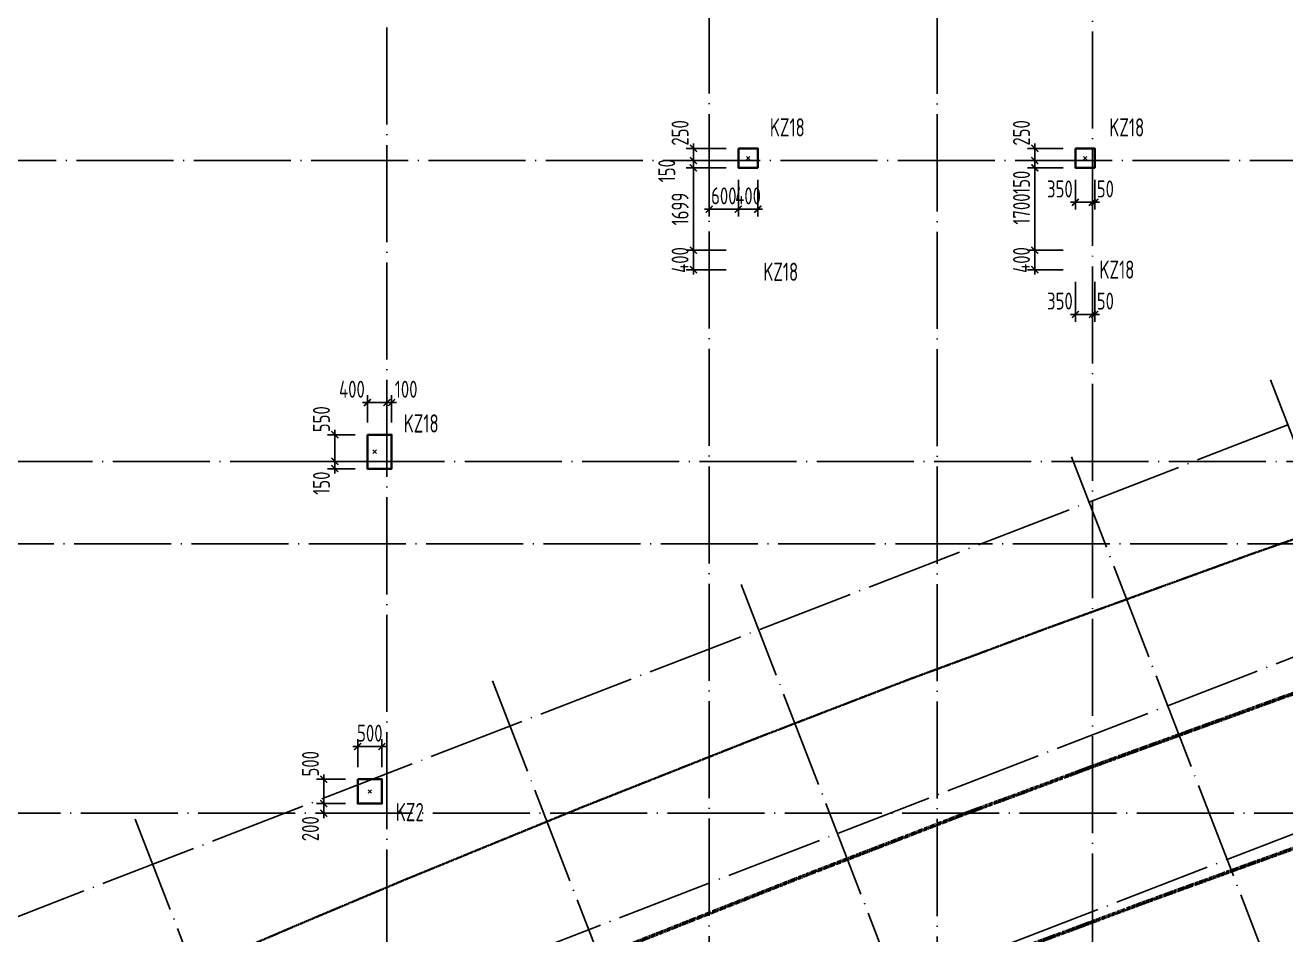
# Model space of a CAD drawing. Header units: millimetres. Extents: x 1089227 to 13101469, y 618865 to 10240562.
# Drawn here: x 1818729 to 1844725, y 4851908 to 4870650 of the extents above; entities that cross this region are included whole.
import ezdxf

# ---------------------------------------------------------------- set-up
doc = ezdxf.new("R2010")
doc.units = ezdxf.units.MM
doc.header["$LTSCALE"] = 1000
doc.header["$PDMODE"] = 3
doc.header["$PDSIZE"] = 200
for name, pattern in [('A09-G-CTRL-用地红线+建筑退线_设计区$0$A02-G-MAIN-用地红线+退线_设计区$0$Redline1', [20, 10, -2, 2, -2, 2, -2]), ('A09-G-CTRL-用地红线+建筑退线_设计区$0$Controlline1', [12.8, 8, -1.6, 1.6, -1.6]), ('DOTE', [2.42, 2, -0.2, 0.02, -0.2])]:
    doc.linetypes.add(name, pattern=pattern)
doc.layers.get('0').update_dxf_attribs({"linetype": 'CONTINUOUS'})
doc.layers.get('Defpoints').update_dxf_attribs({"linetype": 'CONTINUOUS'})
for name, color, linetype, lineweight in [('A09-G-CTRL-用地红线+建筑退线_设计区$0$Z-REDL(用地红线)', 10, 'CONTINUOUS', 60), ('A09-G-CTRL-用地红线+建筑退线_设计区$0$Z-REDL-CTRL(建筑控制线)', 40, 'CONTINUOUS', 35), ('S-COLU', 30, 'CONTINUOUS', 0)]:
    doc.layers.add(name, color=color, linetype=linetype, lineweight=lineweight)
for name, color, linetype in [('COLU_DIM', 3, 'CONTINUOUS'), ('COLU_NUM', 7, 'CONTINUOUS'), ('DOTE', 1, 'DOTE'), ('单形心', 4, 'CONTINUOUS')]:
    doc.layers.add(name, color=color, linetype=linetype)
doc.styles.add('TSSD_Dimension', font='tssdeng.shx', dxfattribs={"width": 0.75, "bigfont": 'Hztxt.shx'})
doc.styles.add('TSSD_Label', font='Tssdeng.shx', dxfattribs={"width": 0.7, "bigfont": 'hztxt.shx'})
doc.dimstyles.new('TSSD_100_100', dxfattribs={"dimtxt": 350, "dimasz": 100, "dimexe": 150, "dimexo": 250, "dimgap": 100, "dimtad": 1, "dimdec": 0, "dimzin": 0, "dimdsep": 46, "dimtxsty": 'TSSD_Dimension', "dimblk": 'ARCHTICK', "dimblk1": 'ARCHTICK', "dimblk2": 'ARCHTICK', "dimcen": 0, "dimdle": 100, "dimclrt": 7, "dimadec": 0, "dimazin": 0, "dimtfac": 1, "dimtdec": 0, "dimtix": 1, "dimtmove": 2, "dimatfit": 3, "dimfxl": 0, "dimtolj": 1, "dimtzin": 0, "dimarcsym": 0})

# ---------------------------------------------------------------- blocks, each defined once
blk = doc.blocks.new('0323最综用地红线')
at = {"layer": 'A09-G-CTRL-用地红线+建筑退线_设计区$0$Z-REDL(用地红线)', "color": 1, "linetype": 'A09-G-CTRL-用地红线+建筑退线_设计区$0$A02-G-MAIN-用地红线+退线_设计区$0$Redline1', "ltscale": 0.0005}
for points in [[(8280157, 3568569), (8275964, 3567048), (8274556, 3566523), (8273205, 3566025), (8270070, 3564818), (8266571, 3563433), (8263002, 3561973), (8260895, 3561087), (8257352, 3559569), (8254627, 3558352), (8253305, 3557764), (8251676, 3557016), (8250524, 3556489), (8248083, 3555335), (8245578, 3554136), (8242462, 3552635), (8240680, 3551729), (8238603, 3550670), (8236205, 3549403), (8231326, 3546785), (8229113, 3545554), (8225142, 3543308), (8218714, 3539520), (8216843, 3538379)], [(8279152, 3571396), (8274929, 3569864), (8273513, 3569336), (8272147, 3568833), (8268979, 3567612), (8265451, 3566216), (8261852, 3564744), (8259722, 3563848), (8256150, 3562317), (8253406, 3561092), (8252070, 3560498), (8250426, 3559743), (8249259, 3559209), (8246794, 3558044), (8244279, 3556840), (8241132, 3555324), (8239320, 3554403), (8237220, 3553333), (8234794, 3552051), (8229888, 3549418), (8227645, 3548171), (8223641, 3545906)]]:
    blk.add_lwpolyline(points, dxfattribs=at)
at = {"layer": 'A09-G-CTRL-用地红线+建筑退线_设计区$0$Z-REDL-CTRL(建筑控制线)', "linetype": 'A09-G-CTRL-用地红线+建筑退线_设计区$0$Controlline1', "ltscale": 0.0005, "flags": 128}
blk.add_lwpolyline([(8299567, 3686108), (8326626, 3675265), (8336400, 3687495), (8338983, 3690878), (8341712, 3688883), (8341724, 3688834), (8348492, 3681996), (8336495, 3657264), (8335815, 3655857), (8334921, 3653765), (8334408, 3652495), (8333554, 3650188), (8332762, 3647815), (8332296, 3646270), (8331866, 3644682), (8331460, 3643007), (8331063, 3641145), (8330737, 3639422), (8330293, 3636480), (8330017, 3634043), (8329761, 3630317), (8329732, 3627942), (8329763, 3625708), (8329928, 3622644), (8330113, 3620704), (8330325, 3618642), (8330653, 3615645), (8331572, 3606971), (8333151, 3600656), (8334420, 3595620), (8335099, 3592902), (8332162, 3588340), (8329462, 3587873), (8325135, 3587049), (8322510, 3586515), (8319525, 3585891), (8317926, 3585544), (8316578, 3585249), (8315535, 3585011), (8313300, 3584499), (8310791, 3583894), (8309251, 3583537), (8305740, 3582637), (8303918, 3582156), (8302104, 3581668), (8299703, 3581012), (8297227, 3580315), (8295056, 3579682), (8292998, 3579074), (8290643, 3578358), (8288572, 3577710), (8287591, 3577398), (8286161, 3576940), (8284503, 3576401), (8282624, 3575767), (8281086, 3575247), (8278146, 3574222), (8273894, 3572680), (8272471, 3572149), (8271089, 3571640), (8267888, 3570407), (8264331, 3569000), (8260702, 3567515), (8258549, 3566609), (8254947, 3565066), (8252185, 3563832), (8250834, 3563232), (8249176, 3562470), (8247994, 3561930), (8245505, 3560754), (8242980, 3559544), (8239801, 3558013), (8237959, 3557076), (8235838, 3555996), (8233384, 3554698), (8228450, 3552051), (8226178, 3550787), (8222141, 3548504), (8215629, 3544667), (8213710, 3543497), (8193657, 3531175), (8180322, 3522990), (8166408, 3514440), (8156991, 3508658), (8151138, 3505062), (8142685, 3507267), (8121171, 3545747), (8120724, 3546549), (8120233, 3547383), (8119272, 3548967), (8118108, 3550752), (8117067, 3552244), (8115806, 3553970), (8115672, 3554140), (8146431, 3575790), (8162146, 3587599), (8162295, 3588125), (8199863, 3615253), (8204215, 3618404), (8231584, 3638167), (8260590, 3655826), (8295376, 3680010)], close=True, dxfattribs=at)
blk = doc.blocks.new('裙房轴网260428')
at = {"layer": 'DOTE', "color": 16, "linetype": 'DOTE'}
for p, q in [((-63900, 137981.8), (-63900, -1000)), ((-75250, 137349.7), (-75250, -1000)), ((-60700, 137269.1), (-60700, -1000)), ((-68600, 130728.4), (-68600, -1000)), ((-110690, 42650), (-1866, 42650)), ((-57027.3, 38133.1), (-48587.8, 16308.1)), ((-103674.5, 19022.9), (-55734, 37561.1)), ((-92999.5, 36450), (-43972.1, 36450)), ((-61131.2, 36546.2), (-52691.6, 14721.1)), ((-110738.7, 34750), (-43972.1, 34750)), ((-67939.9, 33913.4), (-59500.3, 12088.3)), ((-102051.5, 14825.8), (-54111, 33364)), ((-73069.7, 31929.7), (-64630.1, 10104.6)), ((-100825.3, 11654.7), (-52884.7, 30192.8)), ((-163840, 29200), (-43972.1, 29200)), ((-80438, 29080.5), (-71998.4, 7255.4))]:
    blk.add_line(p, q, dxfattribs=at)
blk = doc.blocks.new('04地块地下轴网260428')
blk.add_blockref('裙房轴网260428', (0, 0))
blk = doc.blocks.new('BANWANG_XINGXIN')
at = {"color": 0}
for points in [[(0.71, 0.71), (-0.71, -0.71)], [(-0.71, 0.71), (0.71, -0.71)]]:
    blk.add_lwpolyline(points, dxfattribs=at)
blk = doc.blocks.new('_ArchTick')
at = {"color": 0, "linetype": 'ByBlock', "const_width": 0.3}
blk.add_lwpolyline([(-0.71, -0.71), (0.71, 0.71)], dxfattribs=at)
blk = doc.blocks.new('*D1051')
at = {"layer": 'COLU_DIM', "color": 0, "lineweight": -2, "transparency": 16777216}
for p, q in [((1840386, 4867462), (1840386, 4866851)), ((1840736, 4867462), (1840736, 4866851)), ((1840286, 4867001), (1840836, 4867001))]:
    blk.add_line(p, q, dxfattribs=at)
at = {"layer": 'Defpoints', "color": 0, "transparency": 16777216}
for p in [(1840386, 4867712), (1840736, 4867712), (1840736, 4867001)]:
    blk.add_point(p, dxfattribs=at)
at = {"layer": 'COLU_DIM', "color": 0, "lineweight": -2, "transparency": 16777216, "xscale": 100, "yscale": 100, "zscale": 100, "rotation": 180}
blk.add_blockref('_ArchTick', (1840386, 4867001), dxfattribs=at)
at = {"layer": 'COLU_DIM', "color": 0, "lineweight": -2, "transparency": 16777216, "xscale": 100, "yscale": 100, "zscale": 100}
blk.add_blockref('_ArchTick', (1840736, 4867001), dxfattribs=at)
at = {"layer": 'COLU_DIM', "color": 7, "transparency": 16777216, "insert": (1840066, 4867276), "char_height": 350, "attachment_point": 5, "style": 'TSSD_Dimension'}
blk.add_mtext('\\A1;350', dxfattribs=at)
blk = doc.blocks.new('*D1052')
at = {"layer": 'COLU_DIM', "color": 0, "lineweight": -2, "transparency": 16777216}
for p, q in [((1840736, 4867462), (1840736, 4866851)), ((1840786, 4867462), (1840786, 4866851)), ((1840736, 4867001), (1840636, 4867001)), ((1840736, 4867001), (1840786, 4867001)), ((1840786, 4867001), (1840886, 4867001))]:
    blk.add_line(p, q, dxfattribs=at)
at = {"layer": 'Defpoints', "color": 0, "transparency": 16777216}
for p in [(1840736, 4867712), (1840786, 4867712), (1840786, 4867001)]:
    blk.add_point(p, dxfattribs=at)
at = {"layer": 'COLU_DIM', "color": 0, "lineweight": -2, "transparency": 16777216, "xscale": 100, "yscale": 100, "zscale": 100}
blk.add_blockref('_ArchTick', (1840736, 4867001), dxfattribs=at)
at = {"layer": 'COLU_DIM', "color": 0, "lineweight": -2, "transparency": 16777216, "xscale": 100, "yscale": 100, "zscale": 100, "rotation": 180}
blk.add_blockref('_ArchTick', (1840786, 4867001), dxfattribs=at)
at = {"layer": 'COLU_DIM', "color": 7, "transparency": 16777216, "insert": (1841004, 4867276), "char_height": 350, "attachment_point": 5, "style": 'TSSD_Dimension'}
blk.add_mtext('\\A1;50', dxfattribs=at)
blk = doc.blocks.new('*D1053')
at = {"layer": 'COLU_DIM', "color": 0, "lineweight": -2, "transparency": 16777216}
for p, q in [((1839549, 4867762), (1839549, 4868212)), ((1840136, 4868112), (1839399, 4868112)), ((1840136, 4867862), (1839399, 4867862))]:
    blk.add_line(p, q, dxfattribs=at)
at = {"layer": 'Defpoints', "color": 0, "transparency": 16777216}
for p in [(1839549, 4868112), (1840386, 4868112), (1840386, 4867862)]:
    blk.add_point(p, dxfattribs=at)
at = {"layer": 'COLU_DIM', "color": 0, "lineweight": -2, "transparency": 16777216, "xscale": 100, "yscale": 100, "zscale": 100}
for p, rotation in [((1839549, 4868112), 90), ((1839549, 4867862), 270)]:
    blk.add_blockref('_ArchTick', p, dxfattribs=dict(at, rotation=rotation))
at = {"layer": 'COLU_DIM', "color": 7, "transparency": 16777216, "insert": (1839274, 4868431), "char_height": 350, "attachment_point": 5, "rotation": 90, "style": 'TSSD_Dimension'}
blk.add_mtext('\\A1;250', dxfattribs=at)
blk = doc.blocks.new('*D1054')
at = {"layer": 'COLU_DIM', "color": 0, "lineweight": -2, "transparency": 16777216}
for p, q in [((1839549, 4867862), (1839549, 4867962)), ((1840136, 4867862), (1839399, 4867862)), ((1840136, 4867712), (1839399, 4867712)), ((1839549, 4867712), (1839549, 4867862)), ((1839549, 4867712), (1839549, 4867612))]:
    blk.add_line(p, q, dxfattribs=at)
at = {"layer": 'Defpoints', "color": 0, "transparency": 16777216}
for p in [(1839549, 4867862), (1840386, 4867862), (1840386, 4867712)]:
    blk.add_point(p, dxfattribs=at)
at = {"layer": 'COLU_DIM', "color": 0, "lineweight": -2, "transparency": 16777216, "xscale": 100, "yscale": 100, "zscale": 100}
for p, rotation in [((1839549, 4867862), 270), ((1839549, 4867712), 90)]:
    blk.add_blockref('_ArchTick', p, dxfattribs=dict(at, rotation=rotation))
at = {"layer": 'COLU_DIM', "color": 7, "transparency": 16777216, "insert": (1839274, 4867413), "char_height": 350, "attachment_point": 5, "rotation": 90, "style": 'TSSD_Dimension'}
blk.add_mtext('\\A1;150', dxfattribs=at)
blk = doc.blocks.new('*D1041')
at = {"layer": 'COLU_DIM', "color": 0, "lineweight": -2, "transparency": 16777216}
for p, q in [((1832509, 4868212), (1832509, 4867762)), ((1833186, 4868112), (1832359, 4868112)), ((1833186, 4867862), (1832359, 4867862))]:
    blk.add_line(p, q, dxfattribs=at)
at = {"layer": 'Defpoints', "color": 0, "transparency": 16777216}
for p in [(1833436, 4868112), (1832509, 4867862), (1833436, 4867862)]:
    blk.add_point(p, dxfattribs=at)
at = {"layer": 'COLU_DIM', "color": 0, "lineweight": -2, "transparency": 16777216, "xscale": 100, "yscale": 100, "zscale": 100}
for p, rotation in [((1832509, 4868112), 90), ((1832509, 4867862), 270)]:
    blk.add_blockref('_ArchTick', p, dxfattribs=dict(at, rotation=rotation))
at = {"layer": 'COLU_DIM', "color": 7, "transparency": 16777216, "insert": (1832234, 4868431), "char_height": 350, "attachment_point": 5, "rotation": 90, "style": 'TSSD_Dimension'}
blk.add_mtext('\\A1;250', dxfattribs=at)
blk = doc.blocks.new('*D1042')
at = {"layer": 'COLU_DIM', "color": 0, "lineweight": -2, "transparency": 16777216}
for p, q in [((1832509, 4867862), (1832509, 4867962)), ((1833186, 4867862), (1832359, 4867862)), ((1833186, 4867712), (1832359, 4867712)), ((1832509, 4867862), (1832509, 4867712)), ((1832509, 4867712), (1832509, 4867612))]:
    blk.add_line(p, q, dxfattribs=at)
at = {"layer": 'Defpoints', "color": 0, "transparency": 16777216}
for p in [(1832509, 4867712), (1833436, 4867862), (1833436, 4867712)]:
    blk.add_point(p, dxfattribs=at)
at = {"layer": 'COLU_DIM', "color": 0, "lineweight": -2, "transparency": 16777216, "xscale": 100, "yscale": 100, "zscale": 100}
for p, rotation in [((1832509, 4867862), 270), ((1832509, 4867712), 90)]:
    blk.add_blockref('_ArchTick', p, dxfattribs=dict(at, rotation=rotation))
at = {"layer": 'COLU_DIM', "color": 7, "transparency": 16777216, "insert": (1831959, 4867652), "char_height": 350, "attachment_point": 5, "rotation": 90, "style": 'TSSD_Dimension'}
blk.add_mtext('\\A1;150', dxfattribs=at)
blk = doc.blocks.new('*D1043')
at = {"layer": 'COLU_DIM', "color": 0, "lineweight": -2, "transparency": 16777216}
for p, q in [((1833436, 4867462), (1833436, 4866708)), ((1833836, 4867462), (1833836, 4866708)), ((1833436, 4866858), (1833336, 4866858)), ((1833436, 4866858), (1833836, 4866858)), ((1833836, 4866858), (1833936, 4866858))]:
    blk.add_line(p, q, dxfattribs=at)
at = {"layer": 'Defpoints', "color": 0, "transparency": 16777216}
for p in [(1833436, 4867712), (1833836, 4867712), (1833836, 4866858)]:
    blk.add_point(p, dxfattribs=at)
at = {"layer": 'COLU_DIM', "color": 0, "lineweight": -2, "transparency": 16777216, "xscale": 100, "yscale": 100, "zscale": 100}
blk.add_blockref('_ArchTick', (1833436, 4866858), dxfattribs=at)
at = {"layer": 'COLU_DIM', "color": 0, "lineweight": -2, "transparency": 16777216, "xscale": 100, "yscale": 100, "zscale": 100, "rotation": 180}
blk.add_blockref('_ArchTick', (1833836, 4866858), dxfattribs=at)
at = {"layer": 'COLU_DIM', "color": 7, "transparency": 16777216, "insert": (1833636, 4867133), "char_height": 350, "attachment_point": 5, "style": 'TSSD_Dimension'}
blk.add_mtext('\\A1;400', dxfattribs=at)
blk = doc.blocks.new('*D1044')
at = {"layer": 'COLU_DIM', "color": 0, "lineweight": -2, "transparency": 16777216}
for p, q in [((1833436, 4867462), (1833436, 4866708)), ((1832836, 4867163), (1832836, 4866708)), ((1832836, 4866858), (1832736, 4866858)), ((1833436, 4866858), (1832836, 4866858)), ((1833436, 4866858), (1833536, 4866858))]:
    blk.add_line(p, q, dxfattribs=at)
at = {"layer": 'Defpoints', "color": 0, "transparency": 16777216}
for p in [(1833436, 4867712), (1832836, 4867413), (1832836, 4866858)]:
    blk.add_point(p, dxfattribs=at)
at = {"layer": 'COLU_DIM', "color": 0, "lineweight": -2, "transparency": 16777216, "xscale": 100, "yscale": 100, "zscale": 100}
blk.add_blockref('_ArchTick', (1832836, 4866858), dxfattribs=at)
at = {"layer": 'COLU_DIM', "color": 0, "lineweight": -2, "transparency": 16777216, "xscale": 100, "yscale": 100, "zscale": 100, "rotation": 180}
blk.add_blockref('_ArchTick', (1833436, 4866858), dxfattribs=at)
at = {"layer": 'COLU_DIM', "color": 7, "transparency": 16777216, "insert": (1833136, 4867133), "char_height": 350, "attachment_point": 5, "style": 'TSSD_Dimension'}
blk.add_mtext('\\A1;600', dxfattribs=at)
blk = doc.blocks.new('*D1045')
at = {"layer": 'COLU_DIM', "color": 0, "lineweight": -2, "transparency": 16777216}
for p, q in [((1840386, 4865362), (1840386, 4864541)), ((1840736, 4865362), (1840736, 4864541)), ((1840286, 4864691), (1840836, 4864691))]:
    blk.add_line(p, q, dxfattribs=at)
at = {"layer": 'Defpoints', "color": 0, "transparency": 16777216}
for p in [(1840386, 4865612), (1840736, 4865612), (1840736, 4864691)]:
    blk.add_point(p, dxfattribs=at)
at = {"layer": 'COLU_DIM', "color": 0, "lineweight": -2, "transparency": 16777216, "xscale": 100, "yscale": 100, "zscale": 100, "rotation": 180}
blk.add_blockref('_ArchTick', (1840386, 4864691), dxfattribs=at)
at = {"layer": 'COLU_DIM', "color": 0, "lineweight": -2, "transparency": 16777216, "xscale": 100, "yscale": 100, "zscale": 100}
blk.add_blockref('_ArchTick', (1840736, 4864691), dxfattribs=at)
at = {"layer": 'COLU_DIM', "color": 7, "transparency": 16777216, "insert": (1840067, 4864966), "char_height": 350, "attachment_point": 5, "style": 'TSSD_Dimension'}
blk.add_mtext('\\A1;350', dxfattribs=at)
blk = doc.blocks.new('*D1046')
at = {"layer": 'COLU_DIM', "color": 0, "lineweight": -2, "transparency": 16777216}
for p, q in [((1840736, 4865362), (1840736, 4864541)), ((1840786, 4865362), (1840786, 4864541)), ((1840736, 4864691), (1840636, 4864691)), ((1840736, 4864691), (1840786, 4864691)), ((1840786, 4864691), (1840886, 4864691))]:
    blk.add_line(p, q, dxfattribs=at)
at = {"layer": 'Defpoints', "color": 0, "transparency": 16777216}
for p in [(1840736, 4865612), (1840786, 4865612), (1840786, 4864691)]:
    blk.add_point(p, dxfattribs=at)
at = {"layer": 'COLU_DIM', "color": 0, "lineweight": -2, "transparency": 16777216, "xscale": 100, "yscale": 100, "zscale": 100}
blk.add_blockref('_ArchTick', (1840736, 4864691), dxfattribs=at)
at = {"layer": 'COLU_DIM', "color": 0, "lineweight": -2, "transparency": 16777216, "xscale": 100, "yscale": 100, "zscale": 100, "rotation": 180}
blk.add_blockref('_ArchTick', (1840786, 4864691), dxfattribs=at)
at = {"layer": 'COLU_DIM', "color": 7, "transparency": 16777216, "insert": (1841004, 4864966), "char_height": 350, "attachment_point": 5, "style": 'TSSD_Dimension'}
blk.add_mtext('\\A1;50', dxfattribs=at)
blk = doc.blocks.new('*D1047')
at = {"layer": 'COLU_DIM', "color": 0, "lineweight": -2, "transparency": 16777216}
for p, q in [((1839549, 4866012), (1839549, 4866112)), ((1840136, 4866012), (1839399, 4866012)), ((1839549, 4865612), (1839549, 4866012)), ((1840136, 4865612), (1839399, 4865612)), ((1839549, 4865612), (1839549, 4865512))]:
    blk.add_line(p, q, dxfattribs=at)
at = {"layer": 'Defpoints', "color": 0, "transparency": 16777216}
for p in [(1839549, 4866012), (1840386, 4866012), (1840386, 4865612)]:
    blk.add_point(p, dxfattribs=at)
at = {"layer": 'COLU_DIM', "color": 0, "lineweight": -2, "transparency": 16777216, "xscale": 100, "yscale": 100, "zscale": 100}
for p, rotation in [((1839549, 4866012), 270), ((1839549, 4865612), 90)]:
    blk.add_blockref('_ArchTick', p, dxfattribs=dict(at, rotation=rotation))
at = {"layer": 'COLU_DIM', "color": 7, "transparency": 16777216, "insert": (1839274, 4865812), "char_height": 350, "attachment_point": 5, "rotation": 90, "style": 'TSSD_Dimension'}
blk.add_mtext('\\A1;400', dxfattribs=at)
blk = doc.blocks.new('*D1048')
at = {"layer": 'COLU_DIM', "color": 0, "lineweight": -2, "transparency": 16777216}
for p, q in [((1839517, 4867712), (1839399, 4867712)), ((1839549, 4865912), (1839549, 4867812)), ((1840136, 4866012), (1839399, 4866012))]:
    blk.add_line(p, q, dxfattribs=at)
at = {"layer": 'Defpoints', "color": 0, "transparency": 16777216}
for p in [(1839549, 4867712), (1839767, 4867712), (1840386, 4866012)]:
    blk.add_point(p, dxfattribs=at)
at = {"layer": 'COLU_DIM', "color": 0, "lineweight": -2, "transparency": 16777216, "xscale": 100, "yscale": 100, "zscale": 100}
for p, rotation in [((1839549, 4867712), 90), ((1839549, 4866012), 270)]:
    blk.add_blockref('_ArchTick', p, dxfattribs=dict(at, rotation=rotation))
at = {"layer": 'COLU_DIM', "color": 7, "transparency": 16777216, "insert": (1839274, 4866862), "char_height": 350, "attachment_point": 5, "rotation": 90, "style": 'TSSD_Dimension'}
blk.add_mtext('\\A1;1700', dxfattribs=at)
blk = doc.blocks.new('*D1049')
at = {"layer": 'COLU_DIM', "color": 0, "lineweight": -2, "transparency": 16777216}
for p, q in [((1832509, 4866012), (1832509, 4866112)), ((1833186, 4866012), (1832359, 4866012)), ((1832509, 4866012), (1832509, 4865612)), ((1833186, 4865612), (1832359, 4865612)), ((1832509, 4865612), (1832509, 4865512))]:
    blk.add_line(p, q, dxfattribs=at)
at = {"layer": 'Defpoints', "color": 0, "transparency": 16777216}
for p in [(1833436, 4866012), (1832509, 4865612), (1833436, 4865612)]:
    blk.add_point(p, dxfattribs=at)
at = {"layer": 'COLU_DIM', "color": 0, "lineweight": -2, "transparency": 16777216, "xscale": 100, "yscale": 100, "zscale": 100}
for p, rotation in [((1832509, 4866012), 270), ((1832509, 4865612), 90)]:
    blk.add_blockref('_ArchTick', p, dxfattribs=dict(at, rotation=rotation))
at = {"layer": 'COLU_DIM', "color": 7, "transparency": 16777216, "insert": (1832234, 4865812), "char_height": 350, "attachment_point": 5, "rotation": 90, "style": 'TSSD_Dimension'}
blk.add_mtext('\\A1;400', dxfattribs=at)
blk = doc.blocks.new('*D1050')
at = {"layer": 'COLU_DIM', "color": 0, "lineweight": -2, "transparency": 16777216}
for p, q in [((1832523, 4867712), (1832359, 4867712)), ((1832509, 4865912), (1832509, 4867812)), ((1833186, 4866012), (1832359, 4866012))]:
    blk.add_line(p, q, dxfattribs=at)
at = {"layer": 'Defpoints', "color": 0, "transparency": 16777216}
for p in [(1832509, 4867712), (1832773, 4867712), (1833436, 4866012)]:
    blk.add_point(p, dxfattribs=at)
at = {"layer": 'COLU_DIM', "color": 0, "lineweight": -2, "transparency": 16777216, "xscale": 100, "yscale": 100, "zscale": 100}
for p, rotation in [((1832509, 4867712), 90), ((1832509, 4866012), 270)]:
    blk.add_blockref('_ArchTick', p, dxfattribs=dict(at, rotation=rotation))
at = {"layer": 'COLU_DIM', "color": 7, "transparency": 16777216, "insert": (1832234, 4866862), "char_height": 350, "attachment_point": 5, "rotation": 90, "style": 'TSSD_Dimension'}
blk.add_mtext('\\A1;1699', dxfattribs=at)
blk = doc.blocks.new('*D930')
at = {"layer": 'COLU_DIM', "color": 0, "lineweight": -2, "transparency": 16777216}
for p, q in [((1825536, 4861662), (1824963, 4861662)), ((1825113, 4861662), (1825113, 4861762)), ((1825113, 4861662), (1825113, 4861512)), ((1825536, 4861512), (1824963, 4861512)), ((1825113, 4861512), (1825113, 4861412))]:
    blk.add_line(p, q, dxfattribs=at)
at = {"layer": 'Defpoints', "color": 0, "transparency": 16777216}
for p in [(1825786, 4861662), (1825113, 4861512), (1825786, 4861512)]:
    blk.add_point(p, dxfattribs=at)
at = {"layer": 'COLU_DIM', "color": 0, "lineweight": -2, "transparency": 16777216, "xscale": 100, "yscale": 100, "zscale": 100}
for p, rotation in [((1825113, 4861662), 270), ((1825113, 4861512), 90)]:
    blk.add_blockref('_ArchTick', p, dxfattribs=dict(at, rotation=rotation))
at = {"layer": 'COLU_DIM', "color": 7, "transparency": 16777216, "insert": (1824838, 4861213), "char_height": 350, "attachment_point": 5, "rotation": 90, "style": 'TSSD_Dimension'}
blk.add_mtext('\\A1;150', dxfattribs=at)
blk = doc.blocks.new('*D931')
at = {"layer": 'COLU_DIM', "color": 0, "lineweight": -2, "transparency": 16777216}
for p, q in [((1825536, 4862212), (1824963, 4862212)), ((1825113, 4862312), (1825113, 4861562)), ((1825536, 4861662), (1824963, 4861662))]:
    blk.add_line(p, q, dxfattribs=at)
at = {"layer": 'Defpoints', "color": 0, "transparency": 16777216}
for p in [(1825786, 4862212), (1825113, 4861662), (1825786, 4861662)]:
    blk.add_point(p, dxfattribs=at)
at = {"layer": 'COLU_DIM', "color": 0, "lineweight": -2, "transparency": 16777216, "xscale": 100, "yscale": 100, "zscale": 100}
for p, rotation in [((1825113, 4862212), 90), ((1825113, 4861662), 270)]:
    blk.add_blockref('_ArchTick', p, dxfattribs=dict(at, rotation=rotation))
at = {"layer": 'COLU_DIM', "color": 7, "transparency": 16777216, "insert": (1824838, 4862531), "char_height": 350, "attachment_point": 5, "rotation": 90, "style": 'TSSD_Dimension'}
blk.add_mtext('\\A1;550', dxfattribs=at)
blk = doc.blocks.new('*D932')
at = {"layer": 'COLU_DIM', "color": 0, "lineweight": -2, "transparency": 16777216}
for p, q in [((1825586, 4855362), (1825586, 4855936)), ((1826086, 4855362), (1826086, 4855936)), ((1825586, 4855786), (1825486, 4855786)), ((1825586, 4855786), (1826086, 4855786)), ((1826086, 4855786), (1826186, 4855786))]:
    blk.add_line(p, q, dxfattribs=at)
at = {"layer": 'Defpoints', "color": 0, "transparency": 16777216}
for p in [(1826086, 4855786), (1825586, 4855112), (1826086, 4855112)]:
    blk.add_point(p, dxfattribs=at)
at = {"layer": 'COLU_DIM', "color": 0, "lineweight": -2, "transparency": 16777216, "xscale": 100, "yscale": 100, "zscale": 100}
blk.add_blockref('_ArchTick', (1825586, 4855786), dxfattribs=at)
at = {"layer": 'COLU_DIM', "color": 0, "lineweight": -2, "transparency": 16777216, "xscale": 100, "yscale": 100, "zscale": 100, "rotation": 180}
blk.add_blockref('_ArchTick', (1826086, 4855786), dxfattribs=at)
at = {"layer": 'COLU_DIM', "color": 7, "transparency": 16777216, "insert": (1825836, 4856061), "char_height": 350, "attachment_point": 5, "style": 'TSSD_Dimension'}
blk.add_mtext('\\A1;500', dxfattribs=at)
blk = doc.blocks.new('*D933')
at = {"layer": 'COLU_DIM', "color": 0, "lineweight": -2, "transparency": 16777216}
for p, q in [((1824886, 4855212), (1824886, 4854512)), ((1825336, 4855112), (1824736, 4855112)), ((1825336, 4854612), (1824736, 4854612))]:
    blk.add_line(p, q, dxfattribs=at)
at = {"layer": 'Defpoints', "color": 0, "transparency": 16777216}
for p in [(1825586, 4855112), (1824886, 4854612), (1825586, 4854612)]:
    blk.add_point(p, dxfattribs=at)
at = {"layer": 'COLU_DIM', "color": 0, "lineweight": -2, "transparency": 16777216, "xscale": 100, "yscale": 100, "zscale": 100}
for p, rotation in [((1824886, 4855112), 90), ((1824886, 4854612), 270)]:
    blk.add_blockref('_ArchTick', p, dxfattribs=dict(at, rotation=rotation))
at = {"layer": 'COLU_DIM', "color": 7, "transparency": 16777216, "insert": (1824611, 4855431), "char_height": 350, "attachment_point": 5, "rotation": 90, "style": 'TSSD_Dimension'}
blk.add_mtext('\\A1;500', dxfattribs=at)
blk = doc.blocks.new('*D934')
at = {"layer": 'COLU_DIM', "color": 0, "lineweight": -2, "transparency": 16777216}
for p, q in [((1825336, 4854612), (1824736, 4854612)), ((1824886, 4854612), (1824886, 4854712)), ((1824886, 4854612), (1824886, 4854412)), ((1825187, 4854412), (1824736, 4854412)), ((1824886, 4854412), (1824886, 4854312))]:
    blk.add_line(p, q, dxfattribs=at)
at = {"layer": 'Defpoints', "color": 0, "transparency": 16777216}
for p in [(1825586, 4854612), (1824886, 4854412), (1825437, 4854412)]:
    blk.add_point(p, dxfattribs=at)
at = {"layer": 'COLU_DIM', "color": 0, "lineweight": -2, "transparency": 16777216, "xscale": 100, "yscale": 100, "zscale": 100}
for p, rotation in [((1824886, 4854612), 270), ((1824886, 4854412), 90)]:
    blk.add_blockref('_ArchTick', p, dxfattribs=dict(at, rotation=rotation))
at = {"layer": 'COLU_DIM', "color": 7, "transparency": 16777216, "insert": (1824611, 4854093), "char_height": 350, "attachment_point": 5, "rotation": 90, "style": 'TSSD_Dimension'}
blk.add_mtext('\\A1;200', dxfattribs=at)
blk = doc.blocks.new('*D2164')
at = {"layer": 'COLU_DIM', "color": 0, "lineweight": -2, "transparency": 16777216}
for p, q in [((1826186, 4862462), (1826186, 4863024)), ((1826286, 4862462), (1826286, 4863024)), ((1826186, 4862874), (1826086, 4862874)), ((1826286, 4862874), (1826186, 4862874)), ((1826286, 4862874), (1826386, 4862874))]:
    blk.add_line(p, q, dxfattribs=at)
at = {"layer": 'Defpoints', "color": 0, "transparency": 16777216}
for p in [(1826186, 4862874), (1826186, 4862212), (1826286, 4862212)]:
    blk.add_point(p, dxfattribs=at)
at = {"layer": 'COLU_DIM', "color": 0, "lineweight": -2, "transparency": 16777216, "xscale": 100, "yscale": 100, "zscale": 100}
blk.add_blockref('_ArchTick', (1826186, 4862874), dxfattribs=at)
at = {"layer": 'COLU_DIM', "color": 0, "lineweight": -2, "transparency": 16777216, "xscale": 100, "yscale": 100, "zscale": 100, "rotation": 180}
blk.add_blockref('_ArchTick', (1826286, 4862874), dxfattribs=at)
at = {"layer": 'COLU_DIM', "color": 7, "transparency": 16777216, "insert": (1826585, 4863149), "char_height": 350, "attachment_point": 5, "style": 'TSSD_Dimension'}
blk.add_mtext('\\A1;100', dxfattribs=at)
blk = doc.blocks.new('*D2165')
at = {"layer": 'COLU_DIM', "color": 0, "lineweight": -2, "transparency": 16777216}
for p, q in [((1825786, 4862462), (1825786, 4863024)), ((1826186, 4862462), (1826186, 4863024)), ((1826286, 4862874), (1825686, 4862874))]:
    blk.add_line(p, q, dxfattribs=at)
at = {"layer": 'Defpoints', "color": 0, "transparency": 16777216}
for p in [(1825786, 4862874), (1825786, 4862212), (1826186, 4862212)]:
    blk.add_point(p, dxfattribs=at)
at = {"layer": 'COLU_DIM', "color": 0, "lineweight": -2, "transparency": 16777216, "xscale": 100, "yscale": 100, "zscale": 100, "rotation": 180}
blk.add_blockref('_ArchTick', (1825786, 4862874), dxfattribs=at)
at = {"layer": 'COLU_DIM', "color": 0, "lineweight": -2, "transparency": 16777216, "xscale": 100, "yscale": 100, "zscale": 100}
blk.add_blockref('_ArchTick', (1826186, 4862874), dxfattribs=at)
at = {"layer": 'COLU_DIM', "color": 7, "transparency": 16777216, "insert": (1825467, 4863149), "char_height": 350, "attachment_point": 5, "style": 'TSSD_Dimension'}
blk.add_mtext('\\A1;400', dxfattribs=at)

msp = doc.modelspace()

# ---------------------------------------------------------------- linework, layer by layer
at = {"layer": 'S-COLU', "lineweight": 35}
for points in [[(1833435.755, 4868111.796), (1833835.755, 4868111.796), (1833835.755, 4867711.796), (1833435.755, 4867711.796)], [(1840385.759, 4868111.796), (1840785.759, 4868111.796), (1840785.759, 4867711.796), (1840385.759, 4867711.796)], [(1825785.766, 4862211.796), (1826285.755, 4862211.796), (1826285.755, 4861511.796), (1825785.766, 4861511.796)], [(1825585.755, 4855111.796), (1826085.755, 4855111.796), (1826085.755, 4854611.796), (1825585.755, 4854611.796)]]:
    msp.add_lwpolyline(points, close=True, dxfattribs=at)

# ---------------------------------------------------------------- block references
for name, p in [('0323最综用地红线', (-6434145.536, 1285525.343)), ('04地块地下轴网260428', (1901435.755, 4825211.796))]:
    msp.add_blockref(name, p)
at = {"layer": '单形心', "xscale": 50, "yscale": 50, "zscale": 50}
for p in [(1833635.755, 4867911.796), (1840585.759, 4867911.796), (1825935.766, 4861861.796), (1825835.755, 4854861.796)]:
    msp.add_blockref('BANWANG_XINGXIN', p, dxfattribs=at)

# ---------------------------------------------------------------- texts
at = {"layer": 'COLU_NUM', "style": 'TSSD_Label', "width": 0.7}
for s, p in [('KZ18', (1834085.755, 4868356.796)), ('KZ18', (1841085.755, 4868356.796)), ('KZ18', (1840882.721, 4865426.57)), ('KZ18', (1833950.416, 4865381.489)), ('KZ18', (1826535.755, 4862256.796)), ('KZ2', (1826372.623, 4854247.76))]:
    msp.add_text(s, height=375, dxfattribs=at).set_placement(p)

# ---------------------------------------------------------------- dimensions: what is measured, and where the dimension line sits
at = {"layer": 'COLU_DIM'}
for base, p1, p2, picture, middle in [((1832509.343, 4867861.796), (1833435.755, 4868111.796), (1833435.755, 4867861.796), '*D1041', (1832234.343, 4868431.059)), ((1839548.738, 4868111.796), (1840385.759, 4867861.796), (1840385.759, 4868111.796), '*D1053', (1839273.738, 4868431.059)), ((1832509.343, 4867711.796), (1833435.755, 4867861.796), (1833435.755, 4867711.796), '*D1042', (1831958.901, 4867652.02)), ((1839548.738, 4867861.796), (1840385.759, 4867711.796), (1840385.759, 4867861.796), '*D1054', (1839273.738, 4867412.726)), ((1825112.829, 4861661.796), (1825785.766, 4862211.796), (1825785.766, 4861661.796), '*D931', (1824837.829, 4862531.059)), ((1825112.829, 4861511.796), (1825785.766, 4861661.796), (1825785.766, 4861511.796), '*D930', (1824837.829, 4861212.726)), ((1824886.326, 4854611.796), (1825585.755, 4855111.796), (1825585.755, 4854611.796), '*D933', (1824611.326, 4855431.059)), ((1824886.326, 4854411.796), (1825585.755, 4854611.796), (1825436.771, 4854411.796), '*D934', (1824611.326, 4854092.533))]:
    dim = msp.add_linear_dim(base=base, p1=p1, p2=p2, angle=90, dimstyle='TSSD_100_100', dxfattribs=at)
    dim.commit()
    dim.dimension.update_dxf_attribs({"geometry": picture, "text_midpoint": middle, "dimtype": 160})
for base, p1, p2, picture, middle in [((1832509.343, 4867711.796), (1833435.755, 4866012.472), (1832772.549, 4867711.796), '*D1050', (1832234.343, 4866862.134)), ((1839548.738, 4867711.796), (1840386.128, 4866012.137), (1839767.433, 4867711.796), '*D1048', (1839273.738, 4866861.967)), ((1832509.343, 4865612.472), (1833435.755, 4866012.472), (1833435.755, 4865612.472), '*D1049', (1832234.343, 4865812.472)), ((1839548.738, 4866012.137), (1840386.128, 4865612.137), (1840386.128, 4866012.137), '*D1047', (1839273.738, 4865812.137))]:
    dim = msp.add_linear_dim(base=base, p1=p1, p2=p2, angle=90, dimstyle='TSSD_100_100', dxfattribs=at)
    dim.commit()
    dim.dimension.update_dxf_attribs({"geometry": picture, "text_midpoint": middle})
for base, p1, p2, picture, middle in [((1832835.755, 4866857.781), (1833435.755, 4867711.796), (1832835.755, 4867413.172), '*D1044', (1833135.755, 4867132.781)), ((1833835.755, 4866857.781), (1833435.755, 4867711.796), (1833835.755, 4867711.796), '*D1043', (1833635.755, 4867132.781)), ((1826085.755, 4855786.267), (1825585.755, 4855111.796), (1826085.755, 4855111.796), '*D932', (1825835.755, 4856061.267))]:
    dim = msp.add_linear_dim(base=base, p1=p1, p2=p2, dimstyle='TSSD_100_100', dxfattribs=at)
    dim.commit()
    dim.dimension.update_dxf_attribs({"geometry": picture, "text_midpoint": middle})
for base, p1, p2, picture, middle in [((1840735.755, 4867000.529), (1840385.759, 4867711.796), (1840735.755, 4867711.796), '*D1051', (1840066.496, 4867275.529)), ((1840785.759, 4867000.529), (1840735.755, 4867711.796), (1840785.759, 4867711.796), '*D1052', (1841004.06, 4867275.529)), ((1840735.755, 4864691.037), (1840386.128, 4865612.137), (1840735.755, 4865612.137), '*D1045', (1840066.866, 4864966.037)), ((1840786.128, 4864691.037), (1840735.755, 4865612.137), (1840786.128, 4865612.137), '*D1046', (1841004.43, 4864966.037)), ((1825785.766, 4862873.976), (1826185.755, 4862211.796), (1825785.766, 4862211.796), '*D2165', (1825466.503, 4863148.976)), ((1826185.755, 4862873.976), (1826285.755, 4862211.796), (1826185.755, 4862211.796), '*D2164', (1826584.826, 4863148.976))]:
    dim = msp.add_linear_dim(base=base, p1=p1, p2=p2, dimstyle='TSSD_100_100', dxfattribs=at)
    dim.commit()
    dim.dimension.update_dxf_attribs({"geometry": picture, "text_midpoint": middle, "dimtype": 160})

doc.saveas('drawing.dxf')
